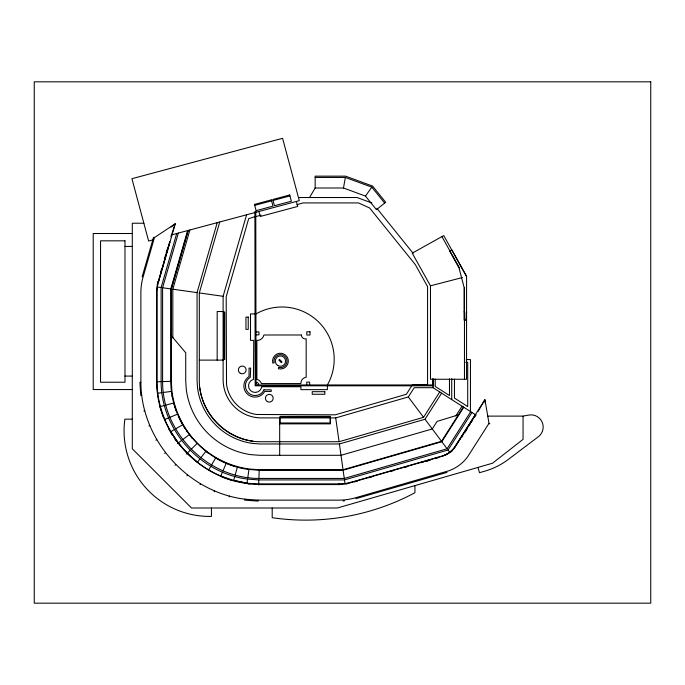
<?xml version="1.0" encoding="UTF-8"?>
<svg xmlns="http://www.w3.org/2000/svg" width="685" height="685" viewBox="0 0 685 685"><rect width="100%" height="100%" fill="white"/><g stroke="black" fill="none" stroke-linecap="round" stroke-linejoin="round"><path stroke-width="1.03" d="M350.215 482.574L443.537 455.602A23.436 23.436 0 0 0 454.669 447.271L484.92 399.68L489.004 423.339L467.684 456.698A39.516 39.516 0 0 1 448.915 470.749L355.678 497.738A61.367 61.367 0 0 1 338.673 500.144L258.117 500.144L258.082 501.103L244.673 500.127L244.81 499.177C187.776 492.104 140.973 439.873 140.879 382.298L140.879 292.581A55.939 55.939 0 0 1 143.062 277.117L154.45 237.584L175.24 223.738L158.603 281.501M258.673 484.852L258.69 484.312L339.717 484.295A45.604 45.604 0 0 0 350.275 482.805L443.615 455.825A23.667 23.667 0 0 0 454.857 447.408L475.647 414.827M339.717 484.064L258.699 484.072L258.853 479.911L344.478 479.911L448.041 450.011L471.931 412.464M178.331 233.08L162.585 287.76L162.585 381.596C162.371 432.809 207.701 478.353 258.904 478.438L259.204 470.218L343.108 470.218L441.834 441.722L463.762 407.267M247.011 483.302L247.593 479.089C200.071 473.198 161.112 429.615 161.121 381.639L161.121 287.554L176.679 233.525M247.799 477.633L248.929 469.473C205.954 464.147 170.753 424.7 170.805 381.322L170.805 288.916L187.604 230.597L188.067 230.725M343.485 187.998L365.447 196.073L376.442 209.696L385.655 202.255L372.614 186.089L345.591 176.156L315.16 176.156L315.16 187.998L343.485 187.998L345.36 177.449L371.827 187.176L384.653 203.068M157.764 282.314L158.038 281.338M229.167 496.933L229.415 496.008M233.662 480.553L234.792 476.452M235.186 475.03L237.37 467.093M142.137 276.86L153.526 237.318L154.45 237.584M160.658 272.236L161.532 269.196M164.734 258.074L165.616 255.034M166.095 252.988L167.654 247.953M169.666 241.959L158.038 282.391A40.175 40.175 0 0 0 156.728 291.664L156.719 381.785C156.531 435.994 204.498 484.184 258.69 484.312M171.293 288.984L188.152 230.451L171.293 288.916L171.293 381.314L171.944 391.341A90.223 90.223 0 0 0 248.998 468.994L259.221 469.739L343.039 469.739L441.517 441.311L463.351 407.01M172.826 337.876L172.826 289.207L189.882 229.98M441.611 393.173L425.017 419.254L339.4 443.974L260.163 443.974L252.551 443.418A64.407 64.407 0 0 1 197.545 387.984L197.057 380.475L197.057 292.623L217.205 222.659M439.71 391.957L423.57 417.319L339.075 441.714L260.24 441.714C227.754 441.842 198.975 412.892 199.318 380.398L199.318 292.94L219.748 221.983M475.921 415.007L432.988 387.684L414.211 387.684L408.311 396.949L335.71 417.901L261.113 417.901A38.283 38.283 0 0 1 223.122 379.618L223.122 296.305L246.6 214.79M170.95 236.822L175.24 223.738L171.147 227.069M214.199 491.753L214.576 490.862M169.4 241.882L169.897 242.028L158.269 282.451A39.944 39.944 0 0 0 156.968 291.664L156.951 381.776C157.276 422.217 183.537 460.551 220.818 476.024L222.445 472.171M223.01 470.818L226.213 463.223M478.07 411.42L484.92 399.68L485.151 402.84M200.037 484.672L200.517 483.841M208.608 470.004L210.749 466.331M211.494 465.064L215.647 457.948M309.543 197.52L315.331 187.707M411.753 385.801L406.342 394.303L335.273 414.819L256.567 414.476A35.192 35.192 0 0 1 226.512 384.191L226.204 296.742L248.689 218.669L255.154 216.563M412.276 384.97L427.568 384.593L427.568 286.587L415.281 264.564L369.626 207.983L358.486 202.931L303.01 202.931L296.888 204.712M455.825 415.966L462.05 406.179M258.904 478.438L344.272 478.438L447.099 448.761L470.698 411.685M475.45 414.708L454.609 447.228A23.358 23.358 0 0 1 443.512 455.534M461.673 437.295L462.812 435.514M465.089 431.944L466.793 429.264M468.497 426.584L470.201 423.912M471.331 422.123L472.47 420.342M474.748 416.763L475.878 414.982M465.166 431.995L466.87 429.315M365.447 196.073L371.827 187.176M186.911 475.81L187.502 475.047M197.314 462.375L199.917 459.019M200.816 457.854L205.86 451.338M256.027 383.223L257.046 382.204L258.836 384.002L257.868 384.97M175.043 465.321L175.728 464.644M186.354 454.104L190.122 450.353M191.166 449.317L197.015 443.52M164.648 453.376L165.41 452.794M177.603 443.495L178.031 443.169M178.16 443.075L181.542 440.498M182.715 439.607L189.265 434.615A90.711 90.711 0 0 0 192.348 438.443M155.889 440.181L156.719 439.701M170.625 431.73L174.315 429.606M175.583 428.878L182.732 424.777M148.91 425.967L149.801 425.599M164.623 419.494L168.553 417.876M169.914 417.311L177.535 414.177M256.027 216.563L261.131 215.081M354.505 481.889L357.561 481.007M368.778 477.77L371.835 476.888M390.176 471.588L393.233 470.706M404.45 467.47L407.507 466.588M420.753 462.76L423.809 461.878M425.856 461.288L430.951 459.815M435.026 458.642L438.083 457.76M425.882 461.382L428.938 460.5M355.935 498.663L446.98 472.385M351.285 482.206L350.189 482.505A45.296 45.296 0 0 1 339.717 483.987L338.578 484.004M254.692 205.354L271.577 200.833M273.041 200.44L289.943 195.91M152.686 239.947L148.628 241.034L131.922 178.699L282.588 138.327L299.294 200.671L171.096 235.015M143.85 410.957L144.775 410.709M160.264 406.582L164.374 405.486M165.796 405.109L173.759 402.985A90.711 90.711 0 0 0 176.456 411.428M466.579 320.126L464.113 320.126L464.113 287.469L459.01 267.844L449.643 251.052L451.792 249.845L466.579 276.355L466.553 379.259L430.471 379.259L430.471 285.833L462.409 277.528M487.866 416.112L523.057 416.112L528.846 415.067A12.159 12.159 0 0 1 538.333 436.739L508.424 459.352A72.113 72.113 0 0 1 484.929 471.126L479.491 472.693L477.976 467.418M141.726 395.296L140.776 395.425L139.92 382.333L140.879 382.298M157.619 393.216L161.84 392.668M163.295 392.471L171.464 391.4M343.031 500.958L344.486 500.838M156.874 381.776L161.121 381.639M162.585 381.596L170.805 381.322M315.16 177.449L345.36 177.449M298.446 197.52L357.039 197.52L371.844 202.965M143.85 223.233L132.299 223.233L132.299 448.778L191.526 508.005L337.362 508.005L492.506 463.223L523.057 439.359L523.057 416.112M132.299 233.508L93.22 233.508L93.22 389.551L132.299 389.551M124.978 246.42L132.299 246.42M223.122 311.521L217.171 311.521L217.171 360.113M464.113 311.846L464.764 311.846L464.764 320.126M466.579 311.846L466.254 320.126M223.122 312.103L224.74 312.103L224.74 359.531L223.122 359.531M255.154 313.91L250.504 313.91L250.504 340.394L253.741 340.394L253.433 379.37A6.653 6.653 0 0 0 250.453 390.501A6.653 6.653 0 0 0 261.576 387.522L261.679 386.734L300.895 386.734L300.895 389.645L327.379 389.645L327.379 385.801M256.027 331.934L258.93 331.934L258.93 334.837L256.027 334.837M171.293 335.119L170.805 335.119L185.721 352.758L185.721 380.843L186.286 389.465A75.761 75.761 0 0 0 250.984 454.669L259.752 455.302L341.002 455.302L432.278 428.956L437.081 421.403L459.061 414.648L458.659 414.382M466.288 359.556L470.449 359.556L470.449 411.522M199.318 360.113L223.122 360.113M465.672 362.296L467.709 362.296L467.709 406.539L454.455 398.105L454.455 379.147M124.978 376.082L132.299 376.082M280.071 417.131L330.101 417.131M132.299 419.169L124.867 419.169A85.565 85.565 0 0 0 211.442 516.404L211.442 508.005M279.677 423.852L330.504 423.852L330.504 417.901M258.682 484.586L339.726 484.578A45.886 45.886 0 0 0 340.805 484.535M248.929 469.473L259.204 470.218M247.593 479.089L258.853 479.911M258.699 484.072L247.02 483.225L233.688 480.476L220.818 476.024M248.021 483.807L250.153 483.97M244.81 499.177L258.117 500.144M157.156 286.989L161.121 287.554M162.585 287.76L170.805 288.916M172.826 289.207L197.057 292.623M199.318 292.94L223.122 296.305M233.705 480.408L247.028 483.148M221.615 476.837L232.558 480.63M489.004 423.339L489.818 423.852M197.408 462.255L187.219 453.247L178.28 442.981L170.753 431.653M376.853 208.317L413.158 253.313M408.311 396.949L423.57 417.319M425.017 419.254L447.099 448.761M448.041 450.011L449.942 452.554M170.822 432.817L172.569 435.446M174.315 438.083L176.062 440.712M466.553 276.449L443.752 235.58L412.242 253.159L430.471 285.833M441.928 236.599L459.344 267.818M168.852 429.11L169.777 431.002M159.845 406.693L163.544 417.662M296.399 201.441L297.735 206.433L260.257 216.477L258.921 211.485M335.71 417.901L339.075 441.714M339.4 443.974L344.272 478.438M344.478 479.911L345.043 483.867M156.505 382.838L156.642 384.927M464.464 287.649L464.464 379.259M451.723 378.762L451.723 399.603M449.48 378.891L449.48 395.528L435.223 386.451L435.223 379.079M432.988 378.617L432.988 387.684M432.92 379.07L432.92 380.517M432.92 380.689L432.92 382.153M432.92 382.307L432.92 383.84M432.92 383.994L432.92 384.482M414.939 485.614L414.939 492.721A231.564 231.564 0 0 1 272.202 517.697L272.202 508.005M309.637 384.97L309.637 382.11L306.777 382.11L306.777 384.97M279.677 417.901L279.677 455.559M224.089 312.103L224.089 359.531M256.027 313.91A52.197 52.197 0 0 1 327.379 384.97M252.859 441.174A62.138 62.138 0 0 1 199.789 387.693M243.107 468.471A90.711 90.711 0 0 1 241.18 468.052M234.535 466.262A90.711 90.711 0 0 1 216.494 458.436M208.223 453.11A90.711 90.711 0 0 1 204.318 450.122M187.51 432.235A90.711 90.711 0 0 1 186.388 430.617M184.762 428.142A90.711 90.711 0 0 1 183.726 426.472M182.244 423.921A90.711 90.711 0 0 1 178.305 415.983M172.423 397.231A90.711 90.711 0 0 1 172.055 395.296M156.54 289.772A40.458 40.458 0 0 1 156.617 288.822M157.148 285.08A40.458 40.458 0 0 1 157.327 284.155M347.201 483.781A45.886 45.886 0 0 1 346.139 483.97M452.237 450.824A23.949 23.949 0 0 1 451.167 451.792M278.752 367.425L278.393 368.753A7.912 7.912 0 0 0 288.317 361.8A7.912 7.912 0 0 0 279.754 353.229A7.912 7.912 0 0 0 272.801 363.161L274.128 362.802A6.533 6.533 0 0 1 279.874 354.599A6.533 6.533 0 0 1 286.955 361.68A6.533 6.533 0 0 1 278.752 367.425M263.965 389.825L263.614 390.681A9.761 9.761 0 0 1 248.253 392.702A9.761 9.761 0 0 1 250.273 377.341L250.65 368.119L249.04 368.119L249.04 376.519A11.165 11.165 0 0 0 247.328 394.046A11.165 11.165 0 0 0 264.744 391.435L271.2 391.435L271.2 389.825L263.965 389.825M279.514 359.437L278.829 360.122L281.347 362.639L282.032 361.954L279.514 359.437M271.328 199.892L254.443 204.421L256.113 210.655L272.998 206.134L271.328 199.892M289.695 194.977L272.784 199.506L274.454 205.74L291.365 201.21L289.695 194.977M255.779 211.322L254.906 211.554L255.154 385.801L433.631 385.801L433.631 384.97L256.027 384.97L255.779 211.322M650.75 81.823L34.25 81.823L34.25 603.177L650.75 603.177L650.75 81.823M124.978 240.829L100.541 240.829L100.541 382.23L124.978 382.23L124.978 240.829M248.235 317.104L245.949 317.104L245.949 329.374L248.235 329.374L248.235 317.104M310.014 331.797L306.786 331.797L306.786 335.025L310.014 335.025L310.014 331.797M301.383 334.991L263.922 334.991A6.936 6.936 0 0 1 256.875 340.419L256.875 379.37A6.653 6.653 0 0 1 260.916 382.47L261.37 383.566L300.895 383.566A6.079 6.079 0 0 1 306.186 377.238L306.186 338.81A3.896 3.896 0 0 1 301.383 334.991M324.827 391.683L312.232 391.683L312.232 394.269L324.827 394.269L324.827 391.683M330.101 416.36L280.071 416.36L280.071 422.979L330.101 422.979L330.101 416.36M240.289 373.282A3.879 3.879 0 0 0 246.103 369.926A3.879 3.879 0 0 0 240.289 366.569A3.879 3.879 0 0 0 240.289 373.282M267.356 401.598A3.879 3.879 0 0 0 273.169 398.242A3.879 3.879 0 0 0 267.356 394.885A3.879 3.879 0 0 0 267.356 401.598M277.862 365.584A5.163 5.163 0 0 0 285.611 361.106A5.163 5.163 0 0 0 277.862 356.637A5.163 5.163 0 0 0 277.862 365.584"/></g></svg>
